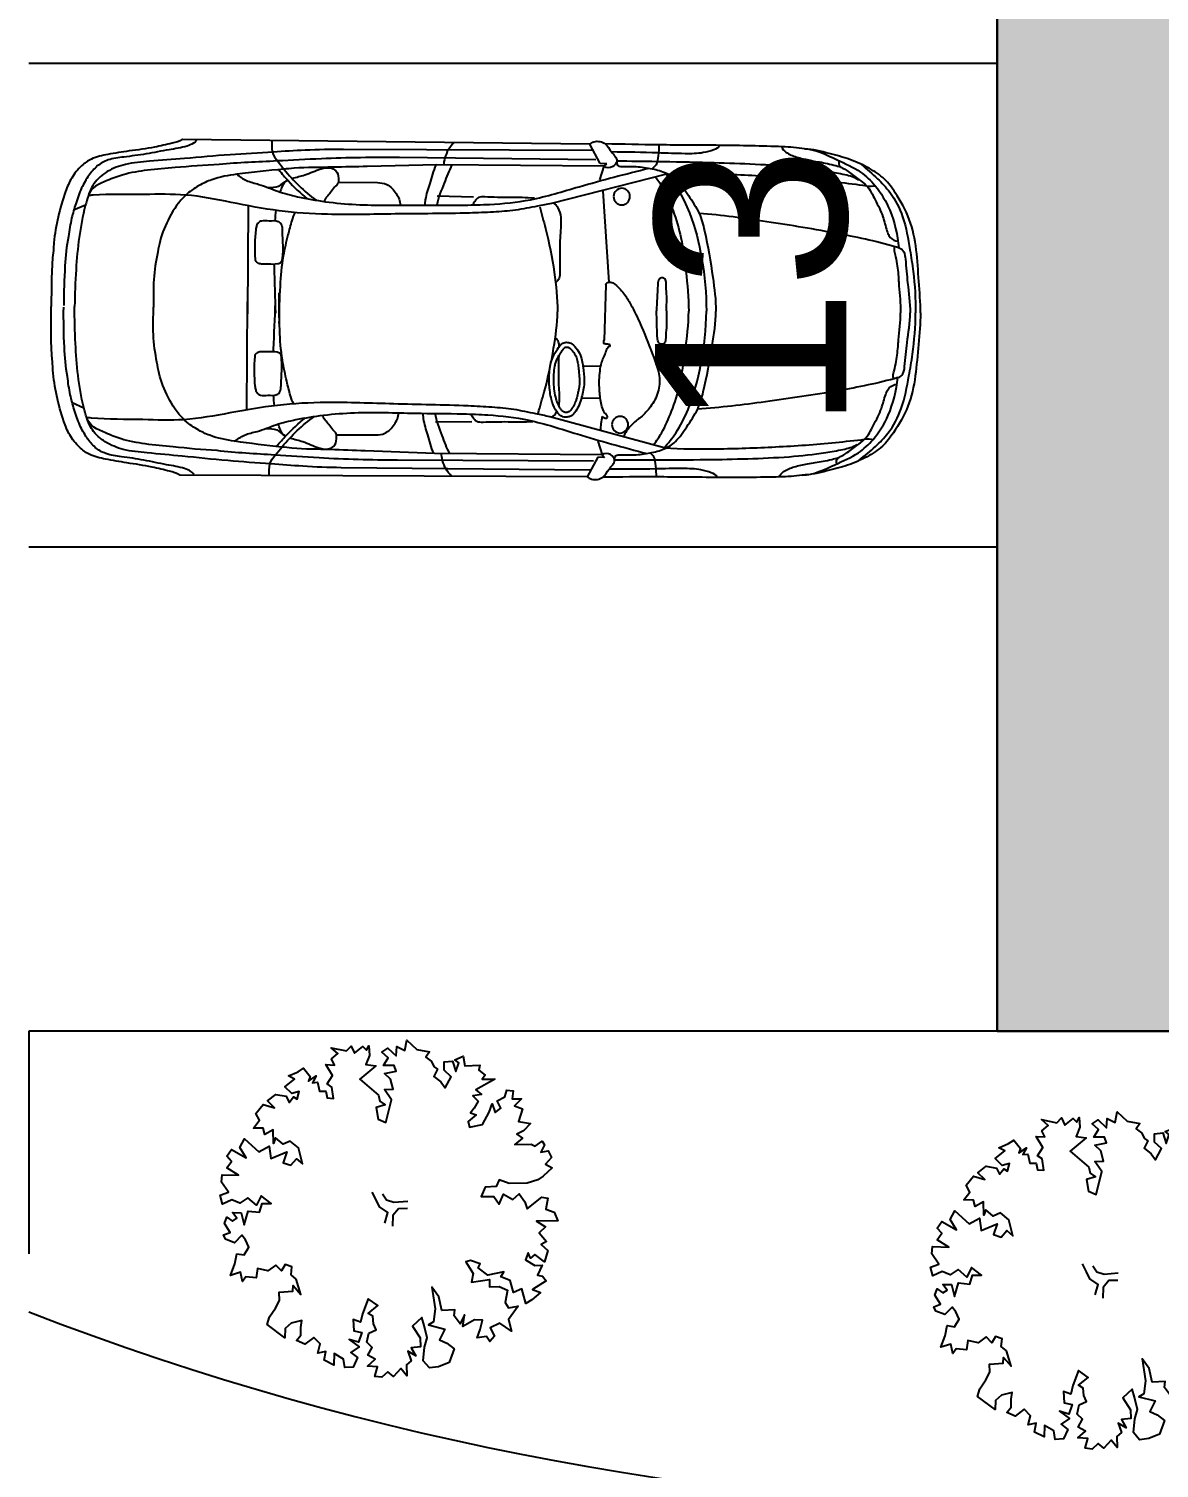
# Model space of a CAD drawing. Header units: millimetres. Extents: x 2508 to 2607, y 837 to 997.
# Drawn here: x 2524.72 to 2530.56, y 946.24 to 953.68 of the extents above; entities that cross this region are included whole.
import ezdxf

# ---------------------------------------------------------------- set-up
doc = ezdxf.new("R2010")
doc.units = ezdxf.units.MM
doc.linetypes.add('DASHED', pattern=[19.05, 12.7, -6.35])
doc.styles.add('AMBIENTES', font='')
doc.styles.get('AMBIENTES').set_extended_font_data('Arial Black')

# ---------------------------------------------------------------- blocks, each defined once
blk = doc.blocks.new('AUDI_A4_P')
for p, q in [((-0.9039, 0.7586), (-0.8495, 0.8592)), ((-0.864, 0.8261), (0.4209, 0.8224)), ((-0.8495, 0.8592), (1.2533, 0.8665)), ((-0.9255, 0.7452), (-0.9387, 0.7586)), ((-0.9387, 0.7586), (-0.9039, 0.7586)), ((-0.9255, 0.7452), (-0.0605, 0.7452)), ((-0.9039, 0.6747), (-0.9255, 0.7452)), ((-0.8821, 0.7783), (0.1313, 0.7819)), ((-0.0605, 0.7452), (0.2978, 0.7341)), ((-1.2465, 0.7063), (-0.654, 0.5515)), ((-0.9198, 0.6157), (-0.9534, 0.1468)), ((0.4433, 0.6531), (0.2443, 0.6518)), ((-0.252, 0.5809), (-0.0633, 0.5835)), ((0.9108, 0.5278), (0.9108, -0.0304)), ((1.7514, 0.5246), (1.8134, 0.4971)), ((-0.9377, 0.1331), (-0.931, -0.1537)), ((0.9108, -0.5278), (0.9108, 0.0304)), ((-0.8237, -0.2885), (-0.9145, -0.2865)), ((-0.8177, -0.4527), (-0.9145, -0.4527)), ((1.7514, -0.5246), (1.8134, -0.4971)), ((-1.2465, -0.7063), (-0.654, -0.5515)), ((-0.252, -0.5809), (-0.0633, -0.5835)), ((0.4433, -0.6531), (0.2443, -0.6518)), ((-0.9039, -0.6747), (-0.9255, -0.7452)), ((-0.0605, -0.7452), (0.2978, -0.7341)), ((-0.9255, -0.7452), (-0.9387, -0.7586)), ((-0.9387, -0.7586), (-0.9039, -0.7586)), ((-0.9255, -0.7452), (-0.0605, -0.7452)), ((-0.9039, -0.7586), (-0.8495, -0.8592)), ((-0.8821, -0.7783), (0.1313, -0.7819)), ((-0.864, -0.8261), (0.4209, -0.8224)), ((-0.8495, -0.8592), (1.2533, -0.8665))]:
    blk.add_line(p, q)
for centre in [(-1.0174, 0.5892), (-1.0174, -0.5892)]:
    blk.add_ellipse(centre, major_axis=(0, 0.0429), ratio=0.983266, start_param=4.712389, end_param=10.995574)
for points, knots in [([(-2.5638, 0), (-2.5638, 0.0544), (-2.5483, 0.2153), (-2.5383, 0.4364), (-2.4431, 0.603), (-2.3747, 0.6956), (-2.2904, 0.7497), (-2.1939, 0.7929), (-2.0808, 0.8214), (-2.0025, 0.8415), (-1.9593, 0.8424)], [0, 0, 0, 0, 0.16039, 0.479033, 0.632967, 0.722015, 0.817474, 0.927562, 1.03733, 1.167094, 1.167094, 1.167094, 1.167094]), ([(-1.9593, 0.8424), (-2.0183, 0.8411), (-2.1153, 0.7912), (-2.2431, 0.7372), (-2.3384, 0.6479), (-2.4166, 0.5172), (-2.4421, 0.4019), (-2.4502, 0.3353)], [0, 0, 0, 0, 0.1772572, 0.3124951, 0.4151678, 0.5597243, 0.7575412, 0.7575412, 0.7575412, 0.7575412]), ([(-1.8411, 0.8532), (-1.843, 0.8416), (-1.8694, 0.8165), (-1.9208, 0.7984), (-1.9903, 0.782), (-2.0554, 0.7736), (-2.1086, 0.7613), (-2.1351, 0.7539), (-2.1469, 0.7508)], [0, 0, 0, 0, 0.034703, 0.0959761, 0.1659336, 0.2471559, 0.2929944, 0.3295918, 0.3295918, 0.3295918, 0.3295918]), ([(-1.9593, 0.8424), (-1.9217, 0.85), (-1.7753, 0.8558), (-1.5245, 0.8588), (-1.2194, 0.8565), (-1.0219, 0.8597), (-0.9301, 0.8603)], [0, 0, 0, 0, 0.114897, 0.437061, 0.754269, 1.029686, 1.029686, 1.029686, 1.029686]), ([(-1.5202, 0.8558), (-1.5153, 0.8445), (-1.4829, 0.8308), (-1.4252, 0.8142), (-1.3261, 0.8122), (-1.1692, 0.818), (-1.0421, 0.8191), (-0.9624, 0.8193)], [0, 0, 0, 0, 0.0364992, 0.0923739, 0.1867837, 0.3273982, 0.5667068, 0.5667068, 0.5667068, 0.5667068]), ([(-1.207, 0.8588), (-1.2068, 0.8394), (-1.2038, 0.8054), (-1.1999, 0.7571), (-1.1805, 0.7402), (-1.1729, 0.7338)], [0, 0, 0, 0, 1.462159, 2.651105, 3.386321, 3.386321, 3.386321, 3.386321]), ([(-0.8495, 0.8592), (-0.8561, 0.8642), (-0.8806, 0.8796), (-0.9352, 0.8679), (-0.9583, 0.8181), (-1.0022, 0.779), (-0.9697, 0.7369), (-0.936, 0.7349), (-0.9255, 0.7452)], [0, 0, 0, 0, 0.024864, 0.0846267, 0.1362471, 0.1900683, 0.2245199, 0.2681841, 0.2681841, 0.2681841, 0.2681841]), ([(-0.1491, 0.8616), (-0.1389, 0.8499), (-0.1166, 0.8254), (-0.1026, 0.7842), (-0.0957, 0.7556), (-0.0959, 0.7427)], [1.808086, 1.808086, 1.808086, 1.808086, 2.918874, 4.131288, 5.10151, 5.10151, 5.10151, 5.10151]), ([(0.4209, 0.8224), (0.4872, 0.8222), (0.6083, 0.8179), (0.8036, 0.8042), (1.0114, 0.7909), (1.2243, 0.7703), (1.4042, 0.7547), (1.54, 0.7434), (1.6397, 0.7047), (1.708, 0.6461), (1.7367, 0.5787), (1.7779, 0.4319), (1.798, 0.2378), (1.8037, 0.0635), (1.8037, 0)], [0, 0, 0, 0, 0.198873, 0.363323, 0.587433, 0.823543, 1.004622, 1.129816, 1.230113, 1.320655, 1.388577, 1.443334, 1.771447, 1.958652, 1.958652, 1.958652, 1.958652]), ([(0.7927, 0.866), (0.791, 0.8458), (0.797, 0.8049), (0.7602, 0.7581), (0.6915, 0.6709), (0.6232, 0.6028), (0.5613, 0.5588)], [0, 0, 0, 0, 0.0597371, 0.1139981, 0.1672498, 0.3938869, 0.3938869, 0.3938869, 0.3938869]), ([(1.1815, 0.8634), (1.1847, 0.8567), (1.2004, 0.8437), (1.2477, 0.8252), (1.3308, 0.8133), (1.439, 0.7898), (1.5441, 0.7753), (1.6319, 0.7649), (1.6948, 0.7298), (1.7382, 0.6763), (1.776, 0.6104), (1.8014, 0.5342), (1.8258, 0.451), (1.8341, 0.3935), (1.838, 0.3618)], [0, 0, 0, 0, 0.0219205, 0.0572122, 0.1522539, 0.2718866, 0.3894011, 0.4710097, 0.5346344, 0.5986698, 0.6733118, 0.758696, 0.8351341, 0.9293726, 0.9293726, 0.9293726, 0.9293726]), ([(1.2533, 0.8665), (1.2693, 0.8564), (1.3191, 0.8448), (1.4094, 0.8219), (1.5212, 0.8071), (1.6299, 0.7894), (1.7168, 0.771), (1.7801, 0.7247), (1.8262, 0.6669), (1.8636, 0.5753), (1.894, 0.4633), (1.9118, 0.3601), (1.9146, 0.3017), (1.9155, 0.2882)], [0, 0, 0, 0, 0.056668, 0.14946, 0.28161, 0.392935, 0.481686, 0.542967, 0.622845, 0.69797, 0.833643, 0.965665, 1.00577, 1.00577, 1.00577, 1.00577]), ([(-2.2532, 0.7639), (-2.2814, 0.7403), (-2.3337, 0.6965), (-2.4151, 0.6129), (-2.479, 0.4879), (-2.5039, 0.3456), (-2.5313, 0.181), (-2.5387, 0.0715), (-2.5387, 0)], [0, 0, 0, 0, 0.1095129, 0.2035347, 0.3452507, 0.5161382, 0.6275464, 0.8383798, 0.8383798, 0.8383798, 0.8383798]), ([(-2.1371, 0.7834), (-2.1353, 0.7732), (-2.1369, 0.7516), (-2.164, 0.7432), (-2.1957, 0.7205), (-2.2358, 0.6912), (-2.2923, 0.6505), (-2.3268, 0.5785), (-2.3677, 0.5033), (-2.38, 0.4415), (-2.3938, 0.4062), (-2.4066, 0.3808), (-2.4305, 0.371), (-2.4453, 0.3695)], [0, 0, 0, 0, 0.0304541, 0.0502818, 0.0786089, 0.1479133, 0.1986294, 0.2831705, 0.3780326, 0.4523267, 0.4667809, 0.4902599, 0.5347198, 0.5347198, 0.5347198, 0.5347198]), ([(-2.2402, 0.6841), (-2.2191, 0.6985), (-2.1635, 0.7117), (-2.0478, 0.7335), (-1.8836, 0.7524), (-1.6785, 0.7623), (-1.447, 0.7688), (-1.2177, 0.7709), (-1.0592, 0.7714), (-0.9899, 0.7723)], [0, 0, 0, 0, 0.076148, 0.165903, 0.355672, 0.569871, 0.782325, 1.050047, 1.257936, 1.257936, 1.257936, 1.257936]), ([(-1.0087, 0.7444), (-1.0361, 0.7444), (-1.0913, 0.7471), (-1.1711, 0.7354), (-1.2454, 0.7176), (-1.3144, 0.6721), (-1.3625, 0.5933), (-1.421, 0.5123), (-1.459, 0.367), (-1.4878, 0.1989), (-1.5074, 0.059), (-1.5074, 0)], [0, 0, 0, 0, 0.082256, 0.165174, 0.241383, 0.30939, 0.405348, 0.511507, 0.603349, 0.843635, 1.017671, 1.017671, 1.017671, 1.017671]), ([(-0.9899, 0.7723), (-0.991, 0.7646), (-0.9898, 0.7486), (-1.004, 0.7453), (-1.0087, 0.7444)], [0, 0, 0, 0, 0.02274132, 0.03717479, 0.03717479, 0.03717479, 0.03717479]), ([(-0.1398, 0.7453), (-0.1223, 0.7165), (-0.0996, 0.6455), (-0.0685, 0.5775), (-0.0623, 0.5379)], [0, 0, 0, 0, 0.1000351, 0.2184418, 0.2184418, 0.2184418, 0.2184418]), ([(-0.0561, 0.745), (-0.0428, 0.7143), (-0.0272, 0.6537), (-0.0042, 0.5851), (-0.0005, 0.5472), (0, 0.538)], [0, 0, 0, 0, 2.528586, 4.711885, 5.408215, 5.408215, 5.408215, 5.408215]), ([(0.1313, 0.7819), (0.2661, 0.7819), (0.4773, 0.778), (0.7875, 0.7573), (0.9636, 0.7498), (1.0628, 0.7387)], [0, 0, 0, 0, 0.4042759, 0.6333827, 0.9326252, 0.9326252, 0.9326252, 0.9326252]), ([(-1.2465, 0.7063), (-1.336, 0.7127), (-1.5279, 0.7115), (-1.8226, 0.6992), (-2.0778, 0.68), (-2.2306, 0.6609), (-2.2806, 0.6551)], [0, 0, 0, 0, 0.269375, 0.574535, 0.885339, 1.036319, 1.036319, 1.036319, 1.036319]), ([(-1.2465, 0.7063), (-1.2672, 0.6821), (-1.3159, 0.621), (-1.3863, 0.4771), (-1.4396, 0.264), (-1.4583, 0.0915), (-1.4583, 0)], [0, 0, 0, 0, 0.0947759, 0.2311242, 0.4700259, 0.7400315, 0.7400315, 0.7400315, 0.7400315]), ([(-1.1911, 0.6897), (-1.2066, 0.6716), (-1.2422, 0.6167), (-1.2869, 0.5123), (-1.3311, 0.3708), (-1.3527, 0.196), (-1.367, 0.0691), (-1.367, 0)], [0, 0, 0, 0, 0.0708922, 0.1925846, 0.3348457, 0.5072814, 0.7109928, 0.7109928, 0.7109928, 0.7109928]), ([(0.9721, 0.6897), (0.9562, 0.6775), (0.9206, 0.6527), (0.8443, 0.6376), (0.7596, 0.5997), (0.644, 0.5716), (0.5088, 0.5488), (0.3031, 0.5312), (0.0626, 0.5395), (-0.1671, 0.5374), (-0.3629, 0.5435), (-0.5625, 0.5648), (-0.8317, 0.6525), (-1.0359, 0.7056), (-1.1563, 0.7374)], [0, 0, 0, 0, 0.05975, 0.126928, 0.230034, 0.336675, 0.482225, 0.641324, 0.954906, 1.203173, 1.330375, 1.542773, 1.802261, 2.175545, 2.175545, 2.175545, 2.175545]), ([(0.2978, 0.7341), (0.3572, 0.7339), (0.4833, 0.7274), (0.6276, 0.7286), (0.7927, 0.7108), (0.9345, 0.6972), (1.0594, 0.676), (1.1002, 0.6599)], [0, 0, 0, 0, 0.1783018, 0.3787173, 0.431954, 0.6762374, 0.8077184, 0.8077184, 0.8077184, 0.8077184]), ([(0.6843, 0.6718), (0.663, 0.677), (0.6122, 0.6887), (0.5499, 0.7196), (0.4887, 0.732), (0.4465, 0.7054), (0.4465, 0.6719), (0.4464, 0.6425), (0.4699, 0.6267), (0.4888, 0.5918), (0.5151, 0.5701), (0.5201, 0.551)], [0, 0, 0, 0, 0.0655106, 0.1550445, 0.2094604, 0.2438604, 0.287164, 0.3001388, 0.3275984, 0.3616951, 0.4200969, 0.4200969, 0.4200969, 0.4200969]), ([(0.7552, 0.7137), (0.7395, 0.6947), (0.693, 0.6434), (0.6428, 0.5939), (0.6076, 0.5661)], [0, 0, 0, 0, 1.868162, 5.271297, 5.271297, 5.271297, 5.271297]), ([(1.0628, 0.7387), (1.1386, 0.7357), (1.2624, 0.7234), (1.4276, 0.7099), (1.5478, 0.689), (1.6484, 0.6493), (1.7266, 0.6146), (1.7369, 0.5742)], [0, 0, 0, 0, 0.2277977, 0.3719478, 0.4996814, 0.5863441, 0.709615, 0.709615, 0.709615, 0.709615]), ([(0.2443, 0.6518), (0.2281, 0.6517), (0.1881, 0.6463), (0.1468, 0.5992), (0.1262, 0.5577), (0.1267, 0.5363)], [0, 0, 0, 0, 0.0486628, 0.1144515, 0.1777721, 0.1777721, 0.1777721, 0.1777721]), ([(0.7116, 0.6594), (0.7237, 0.6549), (0.736, 0.6315), (0.7446, 0.6091), (0.7479, 0.5992)], [0, 0, 0, 0, 0.983949, 1.771691, 1.771691, 1.771691, 1.771691]), ([(0.8083, 0.6219), (0.7905, 0.6234), (0.7521, 0.6214), (0.7277, 0.6524), (0.7116, 0.6594)], [0, 0, 0, 0, 0.0535488, 0.1060573, 0.1060573, 0.1060573, 0.1060573]), ([(1.1002, 0.6599), (1.1232, 0.6526), (1.1709, 0.629), (1.2528, 0.5714), (1.3203, 0.4695), (1.3613, 0.3665), (1.3735, 0.3037), (1.3765, 0.2843)], [0, 0, 0, 0, 0.0720749, 0.1581284, 0.2958089, 0.4262456, 0.4842292, 0.4842292, 0.4842292, 0.4842292]), ([(-0.6654, 0.5528), (-0.6749, 0.5472), (-0.6928, 0.5238), (-0.7075, 0.4718), (-0.6961, 0.3601), (-0.6996, 0.2589), (-0.7009, 0.1651), (-0.687, 0.1489), (-0.6793, 0.1423)], [0, 0, 0, 0, 0.842998, 2.122875, 3.997599, 9.174838, 10.012722, 10.751336, 10.751336, 10.751336, 10.751336]), ([(-0.5943, 0.5339), (-0.6034, 0.4964), (-0.6368, 0.3857), (-0.6729, 0.205), (-0.6896, 0.0597), (-0.6896, -0.0089)], [0, 0, 0, 0, 0.1139079, 0.3411539, 0.543502, 0.543502, 0.543502, 0.543502]), ([(-0.654, 0.5515), (-0.6303, 0.5453), (-0.5683, 0.5342), (-0.4694, 0.5124), (-0.352, 0.5037), (-0.1449, 0.4936), (0.1408, 0.4931), (0.4689, 0.4808), (0.7523, 0.4976), (0.9949, 0.5425), (1.2253, 0.5883), (1.465, 0.5795), (1.6324, 0.5819), (1.7289, 0.5745), (1.7369, 0.5742)], [0, 0, 0, 0, 0.073325, 0.188896, 0.303039, 0.425821, 0.811242, 1.159737, 1.41058, 1.660623, 1.899627, 2.11145, 2.377727, 2.401703, 2.401703, 2.401703, 2.401703]), ([(-0.5666, 0.5771), (-0.5241, 0.5811), (-0.4371, 0.5785), (-0.3441, 0.5811), (-0.2767, 0.5835), (-0.2582, 0.561), (-0.2507, 0.5465), (-0.248, 0.5402)], [0, 0, 0, 0, 3.267856, 6.568708, 7.399663, 8.099385, 8.621705, 8.621705, 8.621705, 8.621705]), ([(-2.4502, 0.3353), (-2.3486, 0.3652), (-2.1206, 0.4115), (-1.7759, 0.4653), (-1.5343, 0.4973), (-1.4175, 0.5052)], [0, 0, 0, 0, 0.317374, 0.69576, 1.04714, 1.04714, 1.04714, 1.04714]), ([(0.6677, 0.4949), (0.677, 0.4828), (0.6893, 0.4424), (0.7081, 0.3673), (0.7341, 0.2545), (0.7467, 0.1012), (0.7474, -0.0151), (0.7478, -0.079)], [0, 0, 0, 0, 0.0451009, 0.1211996, 0.2308505, 0.385263, 0.5739042, 0.5739042, 0.5739042, 0.5739042]), ([(0.731, 0.3011), (0.731, 0.334), (0.7358, 0.3761), (0.7345, 0.4305), (0.7624, 0.4556), (0.8001, 0.4473), (0.8355, 0.4559), (0.8582, 0.4423), (0.8669, 0.4245), (0.8749, 0.3609), (0.8757, 0.301), (0.8709, 0.2388), (0.8551, 0.2286), (0.8321, 0.2252), (0.7988, 0.2275), (0.7673, 0.2233), (0.735, 0.2342), (0.7335, 0.2669), (0.731, 0.2875), (0.731, 0.3011)], [0, 0, 0, 0, 0.0969044, 0.1295913, 0.1506192, 0.1985921, 0.2360698, 0.2557908, 0.2719711, 0.2929882, 0.44406, 0.4519132, 0.4720918, 0.4918599, 0.5228758, 0.5707096, 0.5892096, 0.6145759, 0.654681, 0.654681, 0.654681, 0.654681]), ([(-2.4502, 0.3353), (-2.4606, 0.3336), (-2.4803, 0.3142), (-2.4874, 0.2488), (-2.4956, 0.144), (-2.5105, 0.0517), (-2.5105, 0)], [0, 0, 0, 0, 0.0314754, 0.0702057, 0.1915753, 0.3439346, 0.3439346, 0.3439346, 0.3439346]), ([(-2.4283, 0.3397), (-2.4247, 0.3384), (-2.4254, 0.32), (-2.4313, 0.295), (-2.4451, 0.2385), (-2.4483, 0.1855), (-2.4548, 0.1012), (-2.4615, 0.0467), (-2.4615, 0)], [0, 0, 0, 0, 0.0114788, 0.0403472, 0.0875838, 0.1755608, 0.1991501, 0.3369659, 0.3369659, 0.3369659, 0.3369659]), ([(1.838, 0.3618), (1.8481, 0.3119), (1.8577, 0.1924), (1.8602, 0.0731), (1.8602, 0.0046)], [0, 0, 0, 0, 0.1502861, 0.3522699, 0.3522699, 0.3522699, 0.3522699]), ([(0.7753, 0.2256), (0.7752, 0.2214), (0.7726, 0.1372), (0.7693, 0.0529), (0.7662, -0.0272)], [11.235438, 11.235438, 11.235438, 11.235438, 11.552536, 17.586883, 17.586883, 17.586883, 17.586883]), ([(1.3765, 0.2843), (1.3861, 0.2377), (1.4005, 0.143), (1.3966, 0.0476), (1.3959, 0)], [0, 0, 0, 0, 0.140379, 0.2808468, 0.2808468, 0.2808468, 0.2808468]), ([(-1.2526, 0), (-1.2526, 0.0291), (-1.2546, 0.0775), (-1.2488, 0.1288), (-1.2497, 0.166), (-1.2318, 0.1715), (-1.2182, 0.1708), (-1.207, 0.1551), (-1.2046, 0.0968), (-1.2023, 0.0443), (-1.2009, 0)], [0, 0, 0, 0, 0.0857277, 0.1381048, 0.1641986, 0.1769751, 0.1890325, 0.2028129, 0.2286049, 0.3592554, 0.3592554, 0.3592554, 0.3592554]), ([(-0.9377, 0.1331), (-0.9403, 0.1396), (-0.9607, 0.1561), (-1.0047, 0.1216), (-1.0408, 0.0785), (-1.0836, 0.0049), (-1.1333, -0.0991), (-1.1784, -0.2149), (-1.2202, -0.3221), (-1.2208, -0.4117), (-1.1835, -0.4865), (-1.1356, -0.5435), (-1.0838, -0.5787), (-1.0541, -0.616), (-1.039, -0.6407), (-1.0359, -0.6513)], [0, 0, 0, 0, 0.527288, 1.647451, 3.487558, 5.099073, 7.968657, 12.238313, 14.475187, 16.613757, 18.744202, 20.639343, 22.223389, 23.452731, 24.286529, 24.286529, 24.286529, 24.286529]), ([(0.6677, -0.4949), (0.677, -0.4828), (0.6893, -0.4424), (0.7081, -0.3673), (0.7341, -0.2545), (0.7467, -0.1012), (0.7474, 0.0151), (0.7478, 0.079)], [0, 0, 0, 0, 0.0451009, 0.1211996, 0.2308505, 0.385263, 0.5739042, 0.5739042, 0.5739042, 0.5739042]), ([(-2.5638, 0), (-2.5638, -0.0544), (-2.5483, -0.2153), (-2.5383, -0.4364), (-2.4431, -0.603), (-2.3747, -0.6956), (-2.2904, -0.7497), (-2.1939, -0.7929), (-2.0808, -0.8214), (-2.0025, -0.8415), (-1.9593, -0.8424)], [0, 0, 0, 0, 0.16039, 0.479033, 0.632967, 0.722015, 0.817474, 0.927562, 1.03733, 1.167094, 1.167094, 1.167094, 1.167094]), ([(-2.2532, -0.7639), (-2.2814, -0.7403), (-2.3337, -0.6965), (-2.4151, -0.6129), (-2.479, -0.4879), (-2.5039, -0.3456), (-2.5313, -0.181), (-2.5387, -0.0715), (-2.5387, 0)], [0, 0, 0, 0, 0.1095129, 0.2035347, 0.3452507, 0.5161382, 0.6275464, 0.8383798, 0.8383798, 0.8383798, 0.8383798]), ([(-2.4502, -0.3353), (-2.4606, -0.3336), (-2.4803, -0.3142), (-2.4874, -0.2488), (-2.4956, -0.144), (-2.5105, -0.0517), (-2.5105, 0)], [0, 0, 0, 0, 0.0314754, 0.0702057, 0.1915753, 0.3439346, 0.3439346, 0.3439346, 0.3439346]), ([(-2.4283, -0.3397), (-2.4247, -0.3384), (-2.4254, -0.32), (-2.4313, -0.295), (-2.4451, -0.2385), (-2.4483, -0.1855), (-2.4548, -0.1012), (-2.4615, -0.0467), (-2.4615, 0)], [0, 0, 0, 0, 0.0114788, 0.0403472, 0.0875838, 0.1755608, 0.1991501, 0.3369659, 0.3369659, 0.3369659, 0.3369659]), ([(-1.0087, -0.7444), (-1.0361, -0.7444), (-1.0913, -0.7471), (-1.1711, -0.7354), (-1.2454, -0.7176), (-1.3144, -0.6721), (-1.3625, -0.5933), (-1.421, -0.5123), (-1.459, -0.367), (-1.4878, -0.1989), (-1.5074, -0.059), (-1.5074, 0)], [0, 0, 0, 0, 0.082256, 0.165174, 0.241383, 0.30939, 0.405348, 0.511507, 0.603349, 0.843635, 1.017671, 1.017671, 1.017671, 1.017671]), ([(-1.2465, -0.7063), (-1.2672, -0.6821), (-1.3159, -0.621), (-1.3863, -0.4771), (-1.4396, -0.264), (-1.4583, -0.0915), (-1.4583, 0)], [0, 0, 0, 0, 0.0947759, 0.2311242, 0.4700259, 0.7400315, 0.7400315, 0.7400315, 0.7400315]), ([(-1.1911, -0.6897), (-1.2066, -0.6716), (-1.2422, -0.6167), (-1.2869, -0.5123), (-1.3311, -0.3708), (-1.3527, -0.196), (-1.367, -0.0691), (-1.367, 0)], [0, 0, 0, 0, 0.0708922, 0.1925846, 0.3348457, 0.5072814, 0.7109928, 0.7109928, 0.7109928, 0.7109928]), ([(-1.2526, 0), (-1.2526, -0.0291), (-1.2546, -0.0775), (-1.2488, -0.1288), (-1.2497, -0.166), (-1.2318, -0.1715), (-1.2182, -0.1708), (-1.207, -0.1551), (-1.2046, -0.0968), (-1.2023, -0.0443), (-1.2009, 0)], [0, 0, 0, 0, 0.0857277, 0.1381048, 0.1641986, 0.1769751, 0.1890325, 0.2028129, 0.2286049, 0.3592554, 0.3592554, 0.3592554, 0.3592554]), ([(0.4209, -0.8224), (0.4872, -0.8222), (0.6083, -0.8179), (0.8036, -0.8042), (1.0114, -0.7909), (1.2243, -0.7703), (1.4042, -0.7547), (1.54, -0.7434), (1.6397, -0.7047), (1.708, -0.6461), (1.7367, -0.5787), (1.7779, -0.4319), (1.798, -0.2378), (1.8037, -0.0635), (1.8037, 0)], [0, 0, 0, 0, 0.198873, 0.363323, 0.587433, 0.823543, 1.004622, 1.129816, 1.230113, 1.320655, 1.388577, 1.443334, 1.771447, 1.958652, 1.958652, 1.958652, 1.958652]), ([(0.7753, -0.2256), (0.7752, -0.2214), (0.7726, -0.1372), (0.7693, -0.0529), (0.7662, 0.0272)], [11.235438, 11.235438, 11.235438, 11.235438, 11.552536, 17.586883, 17.586883, 17.586883, 17.586883]), ([(1.3765, -0.2843), (1.3861, -0.2377), (1.4005, -0.143), (1.3966, -0.0476), (1.3959, 0)], [0, 0, 0, 0, 0.140379, 0.2808468, 0.2808468, 0.2808468, 0.2808468]), ([(-0.5943, -0.5339), (-0.6034, -0.4964), (-0.637, -0.3858), (-0.6709, -0.2107), (-0.6896, -0.0716), (-0.6896, -0.0089)], [0, 0, 0, 0, 0.1139079, 0.3411539, 0.5260188, 0.5260188, 0.5260188, 0.5260188]), ([(1.838, -0.3618), (1.8481, -0.3119), (1.8577, -0.1924), (1.8602, -0.0731), (1.8602, -0.0046)], [0, 0, 0, 0, 0.1502861, 0.3522699, 0.3522699, 0.3522699, 0.3522699]), ([(-0.7004, -0.1877), (-0.7003, -0.1799), (-0.6986, -0.1624), (-0.687, -0.1489), (-0.6793, -0.1423)], [9.436432, 9.436432, 9.436432, 9.436432, 10.012722, 10.751336, 10.751336, 10.751336, 10.751336]), ([(-0.9246, -0.5473), (-0.9285, -0.5498), (-0.9348, -0.555), (-0.9508, -0.5585), (-0.9518, -0.5492), (-0.9506, -0.543), (-0.9448, -0.5358), (-0.9348, -0.5277), (-0.9259, -0.5073), (-0.9148, -0.4685), (-0.9075, -0.4005), (-0.9077, -0.3303), (-0.9192, -0.2625), (-0.9408, -0.2221), (-0.9488, -0.1891), (-0.9654, -0.1821), (-0.9599, -0.1768), (-0.9536, -0.1736), (-0.945, -0.1745), (-0.9379, -0.1721), (-0.9257, -0.1747), (-0.9309, -0.16), (-0.931, -0.1537)], [0, 0, 0, 0, 0.0138597, 0.0278304, 0.0329137, 0.0379971, 0.0465756, 0.0592704, 0.0762214, 0.1105991, 0.1789801, 0.2766959, 0.3173629, 0.3800771, 0.4110544, 0.4160421, 0.4210284, 0.4277212, 0.4387433, 0.4448131, 0.4508005, 0.4694463, 0.4694463, 0.4694463, 0.4694463]), ([(-0.8237, -0.2885), (-0.8261, -0.3017), (-0.8143, -0.2291), (-0.7974, -0.2089), (-0.7717, -0.1732), (-0.7424, -0.1637), (-0.7108, -0.1695), (-0.6898, -0.2049), (-0.6593, -0.2508), (-0.6482, -0.3162), (-0.6487, -0.3891), (-0.6581, -0.4558), (-0.6789, -0.5106), (-0.7046, -0.5443), (-0.7325, -0.5553), (-0.753, -0.5507), (-0.7716, -0.5441), (-0.7859, -0.5231), (-0.8109, -0.4874), (-0.8259, -0.4076), (-0.8351, -0.3761), (-0.8214, -0.2758), (-0.8237, -0.2885)], [0, 0, 0, 0, 0.03969, 0.089634, 0.13125, 0.1542862, 0.1797268, 0.2207266, 0.2680991, 0.3447665, 0.4095645, 0.4843001, 0.541515, 0.5817687, 0.6060665, 0.6262474, 0.6436722, 0.6634686, 0.6988791, 0.7758465, 0.8696394, 0.907731, 0.907731, 0.907731, 0.907731]), ([(-0.799, -0.2864), (-0.7983, -0.2826), (-0.7974, -0.2779), (-0.7953, -0.2677), (-0.7941, -0.262), (-0.7905, -0.2468), (-0.7882, -0.2404), (-0.7841, -0.2313), (-0.7823, -0.2285), (-0.7781, -0.2228), (-0.7767, -0.2209), (-0.7708, -0.2131), (-0.7664, -0.2072), (-0.7596, -0.1996), (-0.7571, -0.1972), (-0.7527, -0.1939), (-0.751, -0.1929), (-0.747, -0.1912), (-0.745, -0.1907), (-0.7394, -0.1899), (-0.7355, -0.1902), (-0.7313, -0.1914), (-0.7303, -0.1919), (-0.7278, -0.1932), (-0.726, -0.1947), (-0.7215, -0.1997), (-0.7189, -0.2033), (-0.7135, -0.2117), (-0.7104, -0.2168), (-0.7045, -0.2261), (-0.7017, -0.2305), (-0.6956, -0.2408), (-0.6924, -0.2465), (-0.6871, -0.2577), (-0.6849, -0.2635), (-0.6811, -0.276), (-0.6795, -0.2826), (-0.6756, -0.3028), (-0.6741, -0.3173), (-0.6727, -0.346), (-0.6727, -0.3603), (-0.6749, -0.4034), (-0.6787, -0.4322), (-0.6895, -0.4694), (-0.6933, -0.4796), (-0.7004, -0.4946), (-0.7033, -0.5), (-0.7094, -0.5098), (-0.7126, -0.5142), (-0.7189, -0.5208), (-0.7218, -0.5232), (-0.7281, -0.5269), (-0.7313, -0.5281), (-0.735, -0.5287), (-0.736, -0.5288), (-0.7392, -0.5285), (-0.7413, -0.5281), (-0.746, -0.5269), (-0.7489, -0.5261), (-0.753, -0.5247), (-0.7544, -0.524), (-0.7556, -0.5233), (-0.7557, -0.5232), (-0.7566, -0.5224), (-0.7572, -0.5218), (-0.7591, -0.5194), (-0.7607, -0.5172), (-0.7642, -0.5121), (-0.7659, -0.5097), (-0.769, -0.5052), (-0.7704, -0.503), (-0.7747, -0.4965), (-0.7772, -0.4924), (-0.7815, -0.4841), (-0.7834, -0.4798), (-0.787, -0.4704), (-0.7886, -0.4653), (-0.7931, -0.4499), (-0.7955, -0.4391), (-0.799, -0.4229), (-0.8002, -0.417), (-0.8025, -0.4065), (-0.8034, -0.402), (-0.8057, -0.389), (-0.8066, -0.3808), (-0.8063, -0.3627), (-0.8061, -0.3569), (-0.8052, -0.3449), (-0.8047, -0.3391), (-0.8028, -0.3195), (-0.8007, -0.3028), (-0.7994, -0.2919), (-0.7993, -0.2904), (-0.7991, -0.2884), (-0.7991, -0.2879), (-0.799, -0.2869), (-0.799, -0.2867), (-0.799, -0.2864)], [0.497033, 0.497033, 0.497033, 0.497033, 0.723444, 0.723444, 0.974636, 0.974636, 1.50964, 1.50964, 2.044645, 2.044645, 2.271061, 2.271061, 2.862376, 2.862376, 3.217654, 3.217654, 3.537253, 3.537253, 3.856852, 3.856852, 4.368613, 4.368613, 4.584627, 4.584627, 4.99269, 4.99269, 5.400753, 5.400753, 5.808816, 5.808816, 6.216879, 6.216879, 6.778716, 6.778716, 7.350371, 7.350371, 7.922025, 7.922025, 9.065335, 9.065335, 10.208644, 10.208644, 12.495263, 12.495263, 13.409896, 13.409896, 13.929088, 13.929088, 14.44828, 14.44828, 14.909885, 14.909885, 15.371489, 15.371489, 15.62524, 15.62524, 15.87899, 15.87899, 16.120875, 16.120875, 16.36276, 16.36276, 16.51635, 16.51635, 16.669941, 16.669941, 16.921521, 16.921521, 17.136676, 17.136676, 17.351831, 17.351831, 17.782142, 17.782142, 18.204974, 18.204974, 18.627807, 18.627807, 19.473473, 19.473473, 19.978923, 19.978923, 20.484372, 20.484372, 21.475119, 21.475119, 21.859144, 21.859144, 22.162884, 22.162884, 22.770362, 22.770362, 22.900493, 22.900493, 22.951221, 22.951221, 22.964298, 22.964298, 22.964298, 22.964298]), ([(-0.7002, -0.494), (-0.7013, -0.4892), (-0.7063, -0.4597), (-0.6973, -0.3718), (-0.6986, -0.292), (-0.6997, -0.2339)], [1.749253, 1.749253, 1.749253, 1.749253, 2.122875, 3.997599, 8.307432, 8.307432, 8.307432, 8.307432]), ([(0.731, -0.3011), (0.731, -0.334), (0.7358, -0.3761), (0.7345, -0.4305), (0.7624, -0.4556), (0.8001, -0.4473), (0.8355, -0.4559), (0.8582, -0.4423), (0.8669, -0.4245), (0.8749, -0.3609), (0.8757, -0.301), (0.8709, -0.2388), (0.8551, -0.2286), (0.8321, -0.2252), (0.7988, -0.2275), (0.7673, -0.2233), (0.735, -0.2342), (0.7335, -0.2669), (0.731, -0.2875), (0.731, -0.3011)], [0, 0, 0, 0, 0.0969044, 0.1295913, 0.1506192, 0.1985921, 0.2360698, 0.2557908, 0.2719711, 0.2929882, 0.44406, 0.4519132, 0.4720918, 0.4918599, 0.5228758, 0.5707096, 0.5892096, 0.6145759, 0.654681, 0.654681, 0.654681, 0.654681]), ([(1.1002, -0.6599), (1.1232, -0.6526), (1.1709, -0.629), (1.2528, -0.5714), (1.3203, -0.4695), (1.3613, -0.3665), (1.3735, -0.3037), (1.3765, -0.2843)], [0, 0, 0, 0, 0.0720749, 0.1581284, 0.2958089, 0.4262456, 0.4842292, 0.4842292, 0.4842292, 0.4842292]), ([(1.2533, -0.8665), (1.2693, -0.8564), (1.3191, -0.8448), (1.4094, -0.8219), (1.5212, -0.8071), (1.6299, -0.7894), (1.7168, -0.771), (1.7801, -0.7247), (1.8262, -0.6669), (1.8636, -0.5753), (1.894, -0.4633), (1.9118, -0.3601), (1.9146, -0.3017), (1.9155, -0.2882)], [0, 0, 0, 0, 0.056668, 0.14946, 0.28161, 0.392935, 0.481686, 0.542967, 0.622845, 0.69797, 0.833643, 0.965665, 1.00577, 1.00577, 1.00577, 1.00577]), ([(-1.9593, -0.8424), (-2.0183, -0.8411), (-2.1153, -0.7912), (-2.2431, -0.7372), (-2.3384, -0.6479), (-2.4166, -0.5172), (-2.4421, -0.4019), (-2.4502, -0.3353)], [0, 0, 0, 0, 0.1772572, 0.3124951, 0.4151678, 0.5597243, 0.7575412, 0.7575412, 0.7575412, 0.7575412]), ([(-2.4502, -0.3353), (-2.3486, -0.3652), (-2.1206, -0.4115), (-1.7759, -0.4653), (-1.5343, -0.4973), (-1.4175, -0.5052)], [0, 0, 0, 0, 0.317374, 0.69576, 1.04714, 1.04714, 1.04714, 1.04714]), ([(-2.1371, -0.7834), (-2.1353, -0.7732), (-2.1369, -0.7516), (-2.164, -0.7432), (-2.1957, -0.7205), (-2.2358, -0.6912), (-2.2923, -0.6505), (-2.3268, -0.5785), (-2.3677, -0.5033), (-2.38, -0.4415), (-2.3938, -0.4062), (-2.4066, -0.3808), (-2.4305, -0.371), (-2.4453, -0.3695)], [0, 0, 0, 0, 0.0304541, 0.0502818, 0.0786089, 0.1479133, 0.1986294, 0.2831705, 0.3780326, 0.4523267, 0.4667809, 0.4902599, 0.5347198, 0.5347198, 0.5347198, 0.5347198]), ([(1.1815, -0.8634), (1.1847, -0.8567), (1.2004, -0.8437), (1.2477, -0.8252), (1.3308, -0.8133), (1.439, -0.7898), (1.5441, -0.7753), (1.6319, -0.7649), (1.6948, -0.7298), (1.7382, -0.6763), (1.776, -0.6104), (1.8014, -0.5342), (1.8258, -0.451), (1.8341, -0.3935), (1.838, -0.3618)], [0, 0, 0, 0, 0.0219205, 0.0572122, 0.1522539, 0.2718866, 0.3894011, 0.4710097, 0.5346344, 0.5986698, 0.6733118, 0.758696, 0.8351341, 0.9293726, 0.9293726, 0.9293726, 0.9293726]), ([(-0.654, -0.5515), (-0.6303, -0.5453), (-0.5683, -0.5342), (-0.4694, -0.5124), (-0.352, -0.5037), (-0.1449, -0.4936), (0.1408, -0.4931), (0.4689, -0.4808), (0.7523, -0.4976), (0.9949, -0.5425), (1.2253, -0.5883), (1.465, -0.5795), (1.6324, -0.5819), (1.7289, -0.5745), (1.7369, -0.5742)], [0, 0, 0, 0, 0.073325, 0.188896, 0.303039, 0.425821, 0.811242, 1.159737, 1.41058, 1.660623, 1.899627, 2.11145, 2.377727, 2.401703, 2.401703, 2.401703, 2.401703]), ([(0.9721, -0.6897), (0.9562, -0.6775), (0.9206, -0.6527), (0.8443, -0.6376), (0.7596, -0.5997), (0.644, -0.5716), (0.5088, -0.5488), (0.3031, -0.5312), (0.0626, -0.5395), (-0.1671, -0.5374), (-0.3629, -0.5435), (-0.5625, -0.5648), (-0.8317, -0.6525), (-1.0359, -0.7056), (-1.1563, -0.7374)], [0, 0, 0, 0, 0.05975, 0.126928, 0.230034, 0.336675, 0.482225, 0.641324, 0.954906, 1.203173, 1.330375, 1.542773, 1.802261, 2.175545, 2.175545, 2.175545, 2.175545]), ([(-0.6654, -0.5528), (-0.6749, -0.5472), (-0.683, -0.5366), (-0.6891, -0.5251), (-0.6898, -0.5237)], [0, 0, 0, 0, 0.8429982, 0.9626806, 0.9626806, 0.9626806, 0.9626806]), ([(-0.5666, -0.5771), (-0.5241, -0.5811), (-0.4371, -0.5785), (-0.3441, -0.5811), (-0.2767, -0.5835), (-0.2582, -0.561), (-0.2507, -0.5465), (-0.248, -0.5402)], [0, 0, 0, 0, 3.267856, 6.568708, 7.399663, 8.099385, 8.621705, 8.621705, 8.621705, 8.621705]), ([(-0.1398, -0.7453), (-0.1223, -0.7165), (-0.0996, -0.6455), (-0.0685, -0.5775), (-0.0623, -0.5379)], [0, 0, 0, 0, 0.1000351, 0.2184418, 0.2184418, 0.2184418, 0.2184418]), ([(-0.0561, -0.745), (-0.0428, -0.7143), (-0.0272, -0.6537), (-0.0042, -0.5851), (-0.0005, -0.5472), (0, -0.538)], [0, 0, 0, 0, 2.528586, 4.711885, 5.408215, 5.408215, 5.408215, 5.408215]), ([(0.2443, -0.6518), (0.2281, -0.6517), (0.1881, -0.6463), (0.1468, -0.5992), (0.1262, -0.5577), (0.1267, -0.5363)], [0, 0, 0, 0, 0.0486628, 0.1144515, 0.1777721, 0.1777721, 0.1777721, 0.1777721]), ([(0.6843, -0.6718), (0.663, -0.677), (0.6122, -0.6887), (0.5499, -0.7196), (0.4887, -0.732), (0.4465, -0.7054), (0.4465, -0.6719), (0.4464, -0.6425), (0.4699, -0.6267), (0.4888, -0.5918), (0.5151, -0.5701), (0.5201, -0.551)], [0, 0, 0, 0, 0.0655106, 0.1550445, 0.2094604, 0.2438604, 0.287164, 0.3001388, 0.3275984, 0.3616951, 0.4200969, 0.4200969, 0.4200969, 0.4200969]), ([(0.7927, -0.866), (0.791, -0.8458), (0.797, -0.8049), (0.7602, -0.7581), (0.6915, -0.6709), (0.6232, -0.6028), (0.5613, -0.5588)], [0, 0, 0, 0, 0.0597371, 0.1139981, 0.1672498, 0.3938869, 0.3938869, 0.3938869, 0.3938869]), ([(0.7552, -0.7137), (0.7395, -0.6947), (0.693, -0.6434), (0.6428, -0.5939), (0.6076, -0.5661)], [0, 0, 0, 0, 1.868162, 5.271297, 5.271297, 5.271297, 5.271297]), ([(1.0628, -0.7387), (1.1386, -0.7357), (1.2624, -0.7234), (1.4276, -0.7099), (1.5478, -0.689), (1.6484, -0.6493), (1.7266, -0.6146), (1.7369, -0.5742)], [0, 0, 0, 0, 0.2277977, 0.3719478, 0.4996814, 0.5863441, 0.709615, 0.709615, 0.709615, 0.709615]), ([(-1.2465, -0.7063), (-1.336, -0.7127), (-1.5279, -0.7115), (-1.8226, -0.6992), (-2.0778, -0.68), (-2.2306, -0.6609), (-2.2806, -0.6551)], [0, 0, 0, 0, 0.269375, 0.574535, 0.885339, 1.036319, 1.036319, 1.036319, 1.036319]), ([(0.2978, -0.7341), (0.3572, -0.7339), (0.4833, -0.7274), (0.6276, -0.7286), (0.7927, -0.7108), (0.9345, -0.6972), (1.0594, -0.676), (1.1002, -0.6599)], [0, 0, 0, 0, 0.1783018, 0.3787173, 0.431954, 0.6762374, 0.8077184, 0.8077184, 0.8077184, 0.8077184]), ([(0.7116, -0.6594), (0.7237, -0.6549), (0.736, -0.6315), (0.7446, -0.6091), (0.7479, -0.5992)], [0, 0, 0, 0, 0.983949, 1.771691, 1.771691, 1.771691, 1.771691]), ([(0.8083, -0.6219), (0.7905, -0.6234), (0.7521, -0.6214), (0.7277, -0.6524), (0.7116, -0.6594)], [0, 0, 0, 0, 0.0535488, 0.1060573, 0.1060573, 0.1060573, 0.1060573]), ([(-2.2402, -0.6841), (-2.2191, -0.6985), (-2.1635, -0.7117), (-2.0478, -0.7335), (-1.8836, -0.7524), (-1.6785, -0.7623), (-1.447, -0.7688), (-1.2177, -0.7709), (-1.0592, -0.7714), (-0.9899, -0.7723)], [0, 0, 0, 0, 0.076148, 0.165903, 0.355672, 0.569871, 0.782325, 1.050047, 1.257936, 1.257936, 1.257936, 1.257936]), ([(-1.207, -0.8588), (-1.2068, -0.8394), (-1.2038, -0.8054), (-1.1999, -0.7571), (-1.1805, -0.7402), (-1.1729, -0.7338)], [0, 0, 0, 0, 1.462159, 2.651105, 3.386321, 3.386321, 3.386321, 3.386321]), ([(-0.8495, -0.8592), (-0.8561, -0.8642), (-0.8806, -0.8796), (-0.9352, -0.8679), (-0.9583, -0.8181), (-1.0022, -0.779), (-0.9697, -0.7369), (-0.936, -0.7349), (-0.9255, -0.7452)], [0, 0, 0, 0, 0.024864, 0.0846267, 0.1362471, 0.1900683, 0.2245199, 0.2681841, 0.2681841, 0.2681841, 0.2681841]), ([(-0.1491, -0.8616), (-0.1389, -0.8499), (-0.1166, -0.8254), (-0.1026, -0.7842), (-0.0957, -0.7556), (-0.0959, -0.7427)], [1.808086, 1.808086, 1.808086, 1.808086, 2.918874, 4.131288, 5.10151, 5.10151, 5.10151, 5.10151]), ([(0.1313, -0.7819), (0.2661, -0.7819), (0.4773, -0.778), (0.7875, -0.7573), (0.9636, -0.7498), (1.0628, -0.7387)], [0, 0, 0, 0, 0.4042759, 0.6333827, 0.9326252, 0.9326252, 0.9326252, 0.9326252]), ([(-1.8411, -0.8532), (-1.843, -0.8416), (-1.8694, -0.8165), (-1.9208, -0.7984), (-1.9903, -0.782), (-2.0554, -0.7736), (-2.1086, -0.7613), (-2.1351, -0.7539), (-2.1469, -0.7508)], [0, 0, 0, 0, 0.034703, 0.0959761, 0.1659336, 0.2471559, 0.2929944, 0.3295918, 0.3295918, 0.3295918, 0.3295918]), ([(-1.5202, -0.8558), (-1.5153, -0.8445), (-1.4829, -0.8308), (-1.4252, -0.8142), (-1.3261, -0.8122), (-1.1692, -0.818), (-1.0421, -0.8191), (-0.9624, -0.8193)], [0, 0, 0, 0, 0.0364992, 0.0923739, 0.1867837, 0.3273982, 0.5667068, 0.5667068, 0.5667068, 0.5667068]), ([(-0.9899, -0.7723), (-0.991, -0.7646), (-0.9898, -0.7486), (-1.004, -0.7453), (-1.0087, -0.7444)], [0, 0, 0, 0, 0.02274132, 0.03717479, 0.03717479, 0.03717479, 0.03717479]), ([(-1.9593, -0.8424), (-1.9217, -0.85), (-1.7753, -0.8558), (-1.5245, -0.8588), (-1.2194, -0.8565), (-1.0219, -0.8597), (-0.9301, -0.8603)], [0, 0, 0, 0, 0.114897, 0.437061, 0.754269, 1.029686, 1.029686, 1.029686, 1.029686])]:
    blk.add_open_spline(points, degree=3, knots=knots)
for points in [[(-2.2806, 0.6551), (-2.296, 0.6512), (-2.3125, 0.6541), (-2.3284, 0.6551)], [(0.768, 0.5048), (0.7704, 0.487), (0.7721, 0.4691), (0.7734, 0.4511)], [(1.9155, 0.2882), (1.9272, 0.1928), (1.9241, 0.0961), (1.9241, 0)], [(1.9155, -0.2882), (1.9272, -0.1928), (1.9241, -0.0961), (1.9241, 0)], [(0.768, -0.5048), (0.7704, -0.487), (0.7721, -0.4691), (0.7734, -0.4511)], [(-0.9176, -0.6203), (-0.9161, -0.5959), (-0.9239, -0.5717), (-0.9246, -0.5473)], [(-2.2806, -0.6551), (-2.296, -0.6512), (-2.3125, -0.6541), (-2.3284, -0.6551)]]:
    blk.add_open_spline(points, degree=3)
blk = doc.blocks.new('ponsianas')
for points in [[(491281.093, 9472949.452), (491281.247, 9472949.268), (491281.533, 9472949.297), (491281.615, 9472949.064), (491281.39, 9472948.93), (491281.594, 9472948.726), (491281.39, 9472948.44), (491281.472, 9472948.063), (491281.133, 9472948.023), (491281.174, 9472947.643), (491281.002, 9472947.533), (491281.337, 9472947.451), (491281.226, 9472947.092), (491281.635, 9472947.247), (491282.002, 9472947.328), (491281.962, 9472947.582), (491282.236, 9472947.757), (491282.501, 9472947.634), (491282.665, 9472947.5), (491282.399, 9472947.246), (491282.522, 9472946.92), (491282.676, 9472946.847), (491282.767, 9472947.083), (491283.093, 9472946.879), (491283.318, 9472946.969), (491283.175, 9472947.173), (491283.277, 9472947.328), (491283.481, 9472947.165), (491283.473, 9472947.48), (491283.044, 9472947.593), (491283.534, 9472947.736), (491283.493, 9472948.133), (491283.808, 9472948.235), (491283.808, 9472948.553), (491284.085, 9472948.194), (491283.747, 9472948.031), (491284.012, 9472947.725), (491283.82, 9472947.43), (491283.942, 9472947.144), (491283.788, 9472946.806), (491284.106, 9472946.724), (491284.208, 9472947.021), (491284.575, 9472946.776), (491284.841, 9472946.797), (491284.82, 9472947.389), (491285.086, 9472946.96), (491285.319, 9472947.132), (491285.506, 9472946.96), (491285.739, 9472947.132), (491285.442, 9472947.663), (491285.812, 9472947.438), (491286.127, 9472947.602), (491285.658, 9472948.112), (491285.862, 9472948.48), (491285.422, 9472948.541), (491285.658, 9472949.113), (491285.27, 9472948.982), (491285.177, 9472949.267), (491285.413, 9472949.46), (491285.229, 9472949.685), (491285.801, 9472949.533), (491286.046, 9472949.235), (491285.935, 9472948.981), (491286.16, 9472948.716), (491285.964, 9472948.643), (491286.446, 9472948.634), (491286.282, 9472948.328), (491286.507, 9472948.267), (491286.515, 9472947.928), (491286.793, 9472948.132), (491287.038, 9472948.01), (491287.364, 9472948.266), (491287.242, 9472948.675), (491287.487, 9472948.43), (491287.72, 9472948.724), (491287.659, 9472949.092), (491287.435, 9472949.206), (491287.63, 9472949.357), (491287.548, 9472949.492), (491287.823, 9472949.562), (491287.753, 9472949.296), (491287.998, 9472949.042), (491288.272, 9472949.389), (491288.386, 9472949.173), (491288.537, 9472949.521), (491288.66, 9472949.716), (491288.365, 9472949.961), (491288.202, 9472949.9), (491288.386, 9472950.165), (491288.141, 9472950.043), (491288.161, 9472950.215), (491287.834, 9472950.288), (491287.835, 9472950.513), (491287.598, 9472950.562), (491287.578, 9472950.798), (491287.986, 9472950.737), (491288.1, 9472950.562), (491288.395, 9472950.757), (491288.794, 9472950.512), (491288.774, 9472950.827), (491288.999, 9472950.725), (491289.191, 9472950.95), (491289.395, 9472950.705), (491289.285, 9472951.256), (491289.457, 9472951.431), (491289.203, 9472951.542), (491289.436, 9472951.84), (491289.305, 9472951.971), (491289.468, 9472952.064), (491289.121, 9472952.085), (491288.795, 9472951.951), (491288.742, 9472952.309), (491288.264, 9472951.738), (491287.692, 9472952.403), (491287.476, 9472952.453), (491287.345, 9472952.648), (491287.251, 9472952.321), (491286.834, 9472952.391), (491286.712, 9472952.669), (491287.529, 9472952.873), (491287.896, 9472952.628), (491287.905, 9472952.934), (491288.273, 9472952.84), (491288.477, 9472952.627), (491288.559, 9472953.045), (491288.763, 9472952.974), (491288.763, 9472952.586), (491289.04, 9472952.759), (491289.244, 9472952.525), (491289.387, 9472952.738), (491289.101, 9472953.036), (491289.437, 9472953.065), (491289.294, 9472953.351), (491289.673, 9472953.424), (491289.335, 9472953.78), (491289.253, 9472954.24), (491289.061, 9472954.106), (491288.918, 9472954.302), (491288.713, 9472954.404), (491288.632, 9472954.526), (491288.366, 9472954.392), (491288.171, 9472954.649), (491287.958, 9472954.801), (491288.355, 9472955.017), (491288.591, 9472954.76), (491288.886, 9472954.76), (491288.918, 9472955.066), (491288.539, 9472955.18), (491288.857, 9472955.291), (491288.967, 9472955.148), (491289.09, 9472955.445), (491288.743, 9472955.507), (491288.775, 9472956.038), (491288.591, 9472956.005), (491288.408, 9472956.23), (491288.273, 9472956.128), (491288.265, 9472956.577), (491287.885, 9472955.904), (491287.713, 9472956.099), (491287.672, 9472955.793), (491287.477, 9472955.985), (491287.223, 9472955.834), (491287.06, 9472955.711), (491286.987, 9472955.915), (491286.753, 9472955.63), (491286.549, 9472955.67), (491286.64, 9472956.14), (491287.08, 9472956.373), (491287.387, 9472956.487), (491287.069, 9472956.589), (491287.223, 9472956.793), (491287.497, 9472956.659), (491287.64, 9472956.936), (491287.877, 9472957.006), (491287.856, 9472957.243), (491287.559, 9472957.202), (491287.559, 9472957.537), (491287.314, 9472957.292), (491287.203, 9472957.578), (491286.754, 9472957.427), (491286.681, 9472957.855), (491286.415, 9472957.61), (491286.293, 9472957.374), (491286.15, 9472957.578), (491285.925, 9472957.304), (491285.937, 9472957.885), (491285.864, 9472958.028), (491286.048, 9472958.276), (491285.917, 9472958.357), (491285.651, 9472958.235), (491285.701, 9472958.489), (491285.456, 9472958.611), (491285.219, 9472958.398), (491285.088, 9472958.632), (491284.791, 9472958.317), (491284.659, 9472958.121), (491284.537, 9472957.742), (491284.525, 9472957.1), (491284.659, 9472956.741), (491284.414, 9472956.631), (491284.393, 9472956.231), (491284.055, 9472956.088), (491284.055, 9472956.549), (491283.781, 9472956.733), (491284.137, 9472956.896), (491283.944, 9472957.223), (491284.149, 9472957.456), (491283.863, 9472957.661), (491283.618, 9472957.742), (491284.035, 9472958.264), (491283.994, 9472958.48), (491283.606, 9472958.407), (491283.495, 9472958.705), (491283.189, 9472958.836), (491283.177, 9472958.072), (491282.973, 9472958.399), (491282.749, 9472958.174), (491282.442, 9472958.44), (491282.331, 9472958.244), (491282.116, 9472958.481), (491281.707, 9472958.358), (491281.973, 9472958.02), (491281.841, 9472957.865), (491282.034, 9472957.775), (491281.789, 9472957.681), (491281.576, 9472958.02), (491281.596, 9472958.277), (491281.237, 9472958.113), (491281.197, 9472958.297), (491281.033, 9472958.428), (491280.718, 9472957.938), (491280.616, 9472958.224), (491280.351, 9472957.906), (491280.216, 9472957.693), (491280.747, 9472957.55), (491280.616, 9472957.253), (491281.045, 9472957.13), (491281.176, 9472956.795), (491281.351, 9472956.906), (491281.237, 9472956.334), (491281.502, 9472955.978), (491281.637, 9472956.059), (491281.759, 9472955.712), (491281.718, 9472955.537), (491281.289, 9472955.803), (491280.983, 9472955.742), (491281.074, 9472956.395), (491280.82, 9472956.386), (491280.829, 9472956.734), (491280.698, 9472957.04), (491280.257, 9472956.947), (491280.064, 9472957.069), (491280.126, 9472957.416), (491279.644, 9472957.069), (491279.224, 9472957.183), (491279.513, 9472956.763), (491279.347, 9472956.416), (491279.04, 9472956.571), (491278.848, 9472956.396), (491279.032, 9472956.285), (491278.979, 9472955.946), (491279.285, 9472956.06), (491279.615, 9472956.142), (491279.635, 9472955.856), (491279.387, 9472955.436), (491279.807, 9472955.497), (491279.492, 9472955.334), (491279.778, 9472955.121), (491279.991, 9472955.141), (491279.971, 9472954.68), (491280.461, 9472954.569), (491280.808, 9472954.324), (491280.023, 9472954.435), (491279.553, 9472954.385), (491279.448, 9472954.202), (491279.297, 9472954.782), (491278.917, 9472954.59), (491278.795, 9472954.864), (491278.591, 9472955.121), (491278.101, 9472954.937), (491277.949, 9472954.558), (491277.908, 9472954.231), (491278.162, 9472954.007), (491278.652, 9472954.059), (491278.99, 9472954.149), (491279.428, 9472954.047), (491279.717, 9472953.957), (491279.407, 9472953.63), (491278.979, 9472953.904), (491278.664, 9472953.916), (491278.631, 9472953.578), (491278.337, 9472953.741), (491278.5, 9472953.455), (491278.162, 9472953.578), (491278.019, 9472953.406), (491277.622, 9472953.426), (491277.887, 9472953.21), (491277.601, 9472952.945), (491277.765, 9472952.741), (491277.569, 9472952.528), (491277.601, 9472952.271), (491277.949, 9472952.373), (491277.969, 9472952.014), (491278.214, 9472952.282), (491278.357, 9472952.026), (491278.643, 9472952.18), (491278.827, 9472951.985), (491279.153, 9472952.066), (491279.276, 9472952.323), (491279.492, 9472952.23), (491279.757, 9472952.2), (491279.859, 9472952.034), (491280.145, 9472952.384), (491280.39, 9472952.034), (491279.847, 9472951.83), (491279.541, 9472951.76), (491279.643, 9472951.503), (491279.235, 9472951.524), (491279.174, 9472951.81), (491278.826, 9472951.687), (491278.928, 9472951.352), (491278.663, 9472951.708), (491278.459, 9472951.413), (491278.275, 9472951.658), (491277.937, 9472951.504), (491277.916, 9472951.197), (491278.222, 9472951.148), (491278.418, 9472950.821), (491278.009, 9472950.801), (491278.181, 9472950.462), (491278.499, 9472950.523), (491278.438, 9472950.229), (491278.765, 9472950.319), (491278.998, 9472950.086), (491278.753, 9472949.768), (491278.887, 9472949.461), (491279.08, 9472949.616), (491279.357, 9472949.625), (491279.602, 9472949.657), (491279.511, 9472949.269), (491279.316, 9472949.053), (491278.989, 9472949.044), (491279.459, 9472948.411), (491279.736, 9472948.493), (491280.051, 9472948.706), (491280.328, 9472948.86), (491280.623, 9472948.84), (491280.655, 9472949.33), (491280.859, 9472949.35), (491280.541, 9472949.624), (491281.093, 9472949.452)], [(491283.626, 9472953.445), (491283.617, 9472953.127), (491283.372, 9472952.923), (491282.992, 9472952.914)], [(491283.882, 9472953.454), (491283.841, 9472952.955), (491283.923, 9472952.698), (491284.136, 9472952.555)], [(491283.106, 9472952.637), (491283.483, 9472952.739), (491283.687, 9472952.445), (491283.932, 9472952.322), (491284.218, 9472952.179)]]:
    blk.add_lwpolyline(points)

msp = doc.modelspace()

# ---------------------------------------------------------------- hatches: boundary and pattern name
h = msp.add_hatch()
h.set_pattern_fill('AR-HBONE', color=256, scale=0.0009, style=0)
h.set_pattern_definition([(45, (-539.30413, -278.19113), (1e-17, 0.1293156881), [0.27432, -0.09144]), (135, (-539.23947, -278.12647), (1e-17, 0.1293156881), [0.27432, -0.09144])])
edge = h.paths.add_edge_path()
edge.add_line((2524.719, 957.4996), (2524.719, 959.9996))
edge.add_line((2524.719, 959.9996), (2529.719, 959.9996))
edge.add_line((2529.719, 959.9996), (2529.719, 968.9996))
edge.add_line((2529.719, 968.9996), (2530.719, 968.9996))
edge.add_line((2530.719, 968.9996), (2530.719, 959.9996))
edge.add_line((2530.719, 959.9996), (2535.719, 959.9996))
edge.add_line((2535.719, 959.9996), (2535.719, 957.4996))
edge.add_line((2535.719, 957.4996), (2530.719, 957.4996))
edge.add_line((2530.719, 957.4996), (2530.719, 948.4996))
edge.add_line((2530.719, 948.4996), (2529.719, 948.4996))
edge.add_line((2529.719, 948.4996), (2529.719, 957.4996))
edge.add_line((2529.719, 957.4996), (2524.719, 957.4996))
edge.add_line((2524.719, 957.4996), (2524.719, 959.9996))

# ---------------------------------------------------------------- linework, layer by layer
for p, q in [((2529.719, 948.4996), (2529.719, 957.4996)), ((2529.719, 955.9996), (2529.719, 948.4996)), ((2529.719, 948.4996), (2524.719, 948.4996)), ((2524.719, 948.4996), (2524.719, 948.1996)), ((2524.719, 948.4996), (2524.719, 948.3496)), ((2529.719, 948.4996), (2530.719, 948.4996)), ((2530.719, 948.4996), (2529.719, 948.4996)), ((2524.719, 948.3496), (2524.719, 947.3496))]:
    msp.add_line(p, q)
at = {"linetype": 'DASHED', "ltscale": 0.7}
for p, q in [((2529.719, 953.4996), (2524.719, 953.4996)), ((2529.719, 950.9996), (2524.719, 950.9996)), ((2529.719, 948.4996), (2524.719, 948.4996)), ((2529.719, 948.4996), (2524.719, 948.4996))]:
    msp.add_line(p, q, dxfattribs=at)
msp.add_lwpolyline([(2524.719, 957.4996), (2524.719, 959.9996), (2529.719, 959.9996), (2529.719, 968.9996), (2530.719, 968.9996), (2530.719, 959.9996), (2535.719, 959.9996), (2535.719, 957.4996), (2530.719, 957.4996), (2530.719, 948.4996), (2529.719, 948.4996), (2529.719, 957.4996), (2524.719, 957.4996), (2524.719, 959.9996)])
msp.add_arc((2530.219, 961.3057), 15.2803, 248.90348, 291.09652)

# ---------------------------------------------------------------- block references
at = {"color": 1, "lineweight": -3, "xscale": -1, "rotation": 359.5666749947599}
msp.add_blockref('AUDI_A4_P', (2526.7592, 952.23), dxfattribs=at)
at = {"xscale": -0.1439172701839198, "yscale": 0.1439172701839198, "zscale": 0.1439172701839198, "rotation": 270}
for p in [(-1360794.9264, -69756.6144), (-1360791.2587, -69756.9856)]:
    msp.add_blockref('ponsianas', p, dxfattribs=at)

# ---------------------------------------------------------------- texts
at = {"insert": (2527.9523, 952.3366), "char_height": 1.975813, "width": 2.151279, "attachment_point": 2, "rotation": 90, "style": 'AMBIENTES'}
msp.add_mtext('{\\fBerlin Sans FB|b0|i0|c0|p34;\\H0.5x;13}', dxfattribs=at)

doc.saveas('drawing.dxf')
